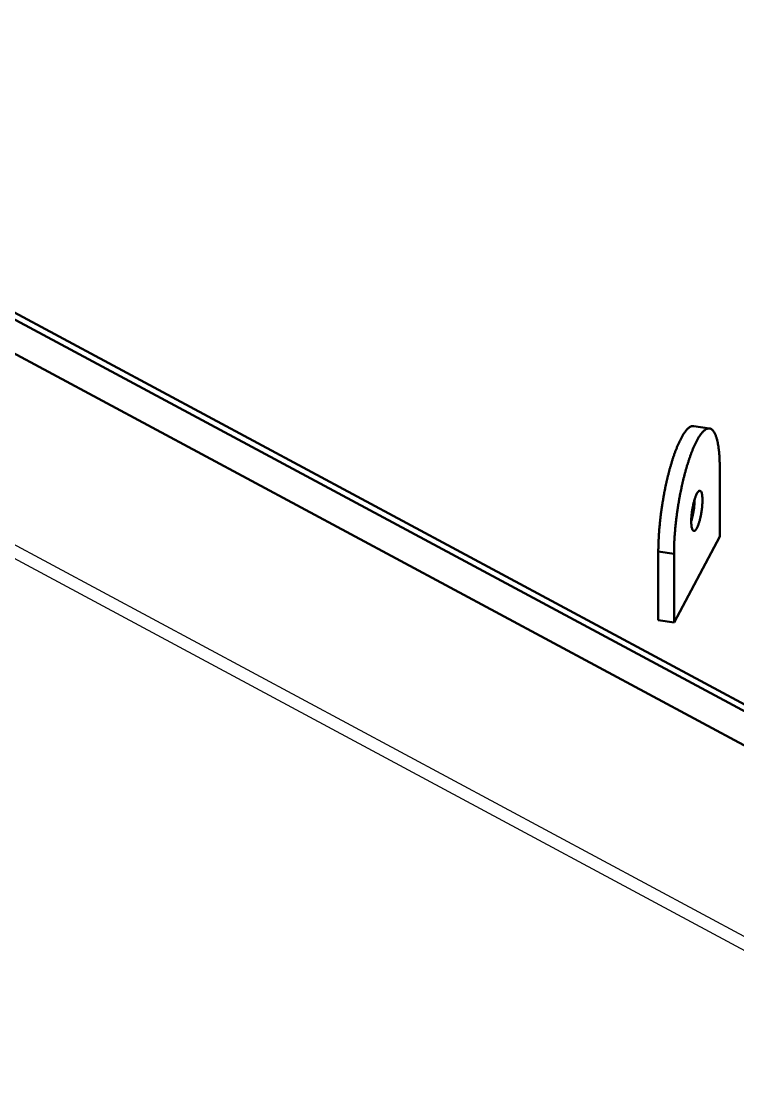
# Model space of a CAD drawing. Header units: millimetres. Extents: x 0 to 841, y 0 to 594.
# Drawn here: x 178.5 to 293.8, y 158.1 to 329.5 of the extents above; entities that cross this region are included whole.
import ezdxf

# ---------------------------------------------------------------- set-up
doc = ezdxf.new("R2010")
doc.units = ezdxf.units.MM
doc.layers.add('FINA', color=7, linetype='CONTINUOUS', lineweight=25)
doc.layers.add('VIS', color=7, linetype='CONTINUOUS', lineweight=50)

msp = doc.modelspace()

# ---------------------------------------------------------------- linework, layer by layer
at = {"layer": 'FINA'}
for points in [[(71.5, 338.31), (335.5, 196.57)], [(72.53, 338.86), (336.53, 197.12)], [(71.5, 332.77), (335.5, 191.03)], [(71.5, 302.01), (335.5, 160.27)], [(71.5, 299.8), (335.5, 158.06)], [(281.05, 244.09), (281.05, 244.21), (281.05, 244.33), (281.05, 244.46), (281.06, 244.58), (281.06, 244.7), (281.06, 244.82), (281.06, 244.94), (281.06, 245.06), (281.07, 245.18), (281.07, 245.3), (281.08, 245.42), (281.08, 245.54), (281.08, 245.66), (281.09, 245.78), (281.1, 245.9), (281.1, 246.02), (281.11, 246.14), (281.11, 246.26), (281.12, 246.38), (281.13, 246.5), (281.13, 246.62), (281.14, 246.74), (281.15, 246.86), (281.16, 246.99), (281.17, 247.11), (281.18, 247.23), (281.18, 247.35), (281.19, 247.47), (281.2, 247.59), (281.21, 247.71), (281.22, 247.83), (281.23, 247.95), (281.24, 248.07), (281.26, 248.19), (281.27, 248.31), (281.28, 248.43), (281.29, 248.55), (281.3, 248.67), (281.31, 248.79), (281.33, 248.91), (281.34, 249.03), (281.35, 249.15), (281.37, 249.27), (281.38, 249.39), (281.39, 249.51), (281.41, 249.63), (281.42, 249.75), (281.44, 249.87), (281.45, 249.99), (281.47, 250.1), (281.48, 250.22), (281.5, 250.34), (281.52, 250.46), (281.53, 250.58), (281.55, 250.7), (281.57, 250.82), (281.58, 250.94), (281.6, 251.06), (281.62, 251.18), (281.64, 251.3), (281.65, 251.42), (281.67, 251.54), (281.69, 251.66), (281.71, 251.78), (281.73, 251.89), (281.75, 252.01), (281.77, 252.13), (281.79, 252.25), (281.81, 252.37), (281.83, 252.49), (281.85, 252.61), (281.87, 252.73), (281.89, 252.85), (281.91, 252.96), (281.93, 253.08), (281.95, 253.2), (281.98, 253.32), (282, 253.44), (282.02, 253.56), (282.04, 253.68), (282.07, 253.79), (282.09, 253.91), (282.11, 254.03), (282.14, 254.15), (282.16, 254.27), (282.18, 254.39), (282.21, 254.5), (282.23, 254.62), (282.26, 254.74), (282.28, 254.86), (282.31, 254.98), (282.34, 255.09), (282.36, 255.21), (282.39, 255.33), (282.42, 255.45), (282.44, 255.56), (282.47, 255.68), (282.5, 255.8), (282.53, 255.92), (282.55, 256.03), (282.58, 256.15), (282.61, 256.27), (282.64, 256.38), (282.67, 256.5), (282.7, 256.62), (282.73, 256.74), (282.76, 256.85), (282.79, 256.97), (282.82, 257.09), (282.85, 257.2), (282.88, 257.32), (282.92, 257.43), (282.95, 257.55), (282.98, 257.67), (283.01, 257.78), (283.05, 257.9), (283.08, 258.01), (283.11, 258.13), (283.15, 258.25), (283.18, 258.36), (283.22, 258.48), (283.25, 258.59), (283.29, 258.71), (283.33, 258.82), (283.36, 258.94), (283.4, 259.05), (283.44, 259.17), (283.47, 259.28), (283.51, 259.39), (283.55, 259.51), (283.59, 259.62), (283.63, 259.74), (283.67, 259.85), (283.71, 259.96), (283.75, 260.08), (283.79, 260.19), (283.84, 260.3), (283.88, 260.42), (283.92, 260.53), (283.97, 260.64), (284.01, 260.75), (284.06, 260.87), (284.1, 260.98), (284.15, 261.09), (284.2, 261.2), (284.24, 261.31), (284.29, 261.42), (284.34, 261.53), (284.39, 261.64), (284.44, 261.75), (284.49, 261.86), (284.55, 261.97), (284.6, 262.07), (284.66, 262.18), (284.71, 262.29), (284.77, 262.4), (284.83, 262.5), (284.88, 262.61), (284.95, 262.71), (285.01, 262.81), (285.07, 262.92), (285.13, 263.02), (285.2, 263.12), (285.27, 263.22), (285.34, 263.32), (285.41, 263.41), (285.49, 263.51), (285.56, 263.6), (285.64, 263.69), (285.72, 263.78), (285.81, 263.87), (285.9, 263.95), (285.99, 264.02), (286.09, 264.09), (286.19, 264.16), (286.3, 264.21), (286.41, 264.25), (286.53, 264.28), (286.65, 264.29), (286.77, 264.28)], [(286.77, 264.28), (289.3, 263.89)], [(283.58, 243.71), (283.58, 243.83), (283.58, 243.95), (283.58, 244.07), (283.58, 244.19), (283.58, 244.31), (283.58, 244.43), (283.59, 244.55), (283.59, 244.67), (283.59, 244.79), (283.6, 244.91), (283.6, 245.03), (283.6, 245.15), (283.61, 245.27), (283.61, 245.39), (283.62, 245.51), (283.62, 245.63), (283.63, 245.76), (283.64, 245.88), (283.64, 246), (283.65, 246.12), (283.66, 246.24), (283.67, 246.36), (283.67, 246.48), (283.68, 246.6), (283.69, 246.72), (283.7, 246.84), (283.71, 246.96), (283.72, 247.08), (283.73, 247.2), (283.74, 247.32), (283.75, 247.44), (283.76, 247.56), (283.77, 247.68), (283.78, 247.8), (283.79, 247.92), (283.8, 248.04), (283.81, 248.16), (283.83, 248.28), (283.84, 248.4), (283.85, 248.52), (283.86, 248.64), (283.88, 248.76), (283.89, 248.88), (283.91, 249), (283.92, 249.12), (283.93, 249.24), (283.95, 249.36), (283.96, 249.48), (283.98, 249.6), (283.99, 249.72), (284.01, 249.84), (284.02, 249.96), (284.04, 250.08), (284.06, 250.2), (284.07, 250.32), (284.09, 250.43), (284.11, 250.55), (284.12, 250.67), (284.14, 250.79), (284.16, 250.91), (284.18, 251.03), (284.2, 251.15), (284.21, 251.27), (284.23, 251.39), (284.25, 251.51), (284.27, 251.63), (284.29, 251.75), (284.31, 251.86), (284.33, 251.98), (284.35, 252.1), (284.37, 252.22), (284.39, 252.34), (284.41, 252.46), (284.43, 252.58), (284.46, 252.7), (284.48, 252.81), (284.5, 252.93), (284.52, 253.05), (284.54, 253.17), (284.57, 253.29), (284.59, 253.41), (284.61, 253.53), (284.64, 253.64), (284.66, 253.76), (284.68, 253.88), (284.71, 254), (284.73, 254.12), (284.76, 254.23), (284.78, 254.35), (284.81, 254.47), (284.83, 254.59), (284.86, 254.71), (284.89, 254.82), (284.91, 254.94), (284.94, 255.06), (284.97, 255.18), (284.99, 255.29), (285.02, 255.41), (285.05, 255.53), (285.08, 255.65), (285.11, 255.76), (285.13, 255.88), (285.16, 256), (285.19, 256.11), (285.22, 256.23), (285.25, 256.35), (285.28, 256.46), (285.31, 256.58), (285.34, 256.7), (285.38, 256.81), (285.41, 256.93), (285.44, 257.05), (285.47, 257.16), (285.5, 257.28), (285.54, 257.4), (285.57, 257.51), (285.6, 257.63), (285.64, 257.74), (285.67, 257.86), (285.71, 257.97), (285.74, 258.09), (285.78, 258.2), (285.81, 258.32), (285.85, 258.43), (285.89, 258.55), (285.92, 258.66), (285.96, 258.78), (286, 258.89), (286.04, 259.01), (286.08, 259.12), (286.12, 259.24), (286.16, 259.35), (286.2, 259.46), (286.24, 259.58), (286.28, 259.69), (286.32, 259.8), (286.36, 259.92), (286.4, 260.03), (286.45, 260.14), (286.49, 260.25), (286.54, 260.37), (286.58, 260.48), (286.63, 260.59), (286.67, 260.7), (286.72, 260.81), (286.77, 260.92), (286.82, 261.03), (286.87, 261.14), (286.92, 261.25), (286.97, 261.36), (287.02, 261.47), (287.07, 261.58), (287.13, 261.69), (287.18, 261.79), (287.24, 261.9), (287.29, 262.01), (287.35, 262.11), (287.41, 262.22), (287.47, 262.32), (287.53, 262.43), (287.59, 262.53), (287.66, 262.63), (287.73, 262.73), (287.79, 262.83), (287.86, 262.93), (287.94, 263.03), (288.01, 263.12), (288.09, 263.21), (288.17, 263.31), (288.25, 263.39), (288.33, 263.48), (288.42, 263.56), (288.52, 263.63), (288.62, 263.7), (288.72, 263.77), (288.83, 263.82), (288.94, 263.86), (289.06, 263.89), (289.18, 263.9), (289.3, 263.89)], [(289.3, 263.89), (289.41, 263.87), (289.52, 263.82), (289.63, 263.76), (289.72, 263.69), (289.81, 263.6), (289.89, 263.51), (289.96, 263.42), (290.03, 263.32), (290.09, 263.21), (290.14, 263.11), (290.2, 263), (290.24, 262.89), (290.29, 262.78), (290.33, 262.67), (290.37, 262.55), (290.41, 262.44), (290.44, 262.32), (290.48, 262.21), (290.51, 262.09), (290.54, 261.97), (290.57, 261.86), (290.59, 261.74), (290.62, 261.62), (290.64, 261.51), (290.66, 261.39), (290.68, 261.27), (290.7, 261.15), (290.72, 261.03), (290.74, 260.91), (290.76, 260.79), (290.77, 260.68), (290.79, 260.56), (290.8, 260.44), (290.82, 260.32), (290.83, 260.2), (290.84, 260.08), (290.85, 259.96), (290.86, 259.84), (290.87, 259.72), (290.88, 259.6), (290.89, 259.48), (290.9, 259.36), (290.9, 259.24), (290.91, 259.12), (290.92, 259), (290.92, 258.88), (290.93, 258.76), (290.93, 258.64), (290.93, 258.52), (290.94, 258.4), (290.94, 258.28), (290.94, 258.16), (290.94, 258.04), (290.95, 257.92), (290.95, 257.8), (290.95, 257.68), (290.95, 257.56)], [(290.95, 257.56), (290.95, 246.49)], [(286.36, 248.94), (286.36, 249.06), (286.36, 249.18), (286.37, 249.3), (286.37, 249.42), (286.38, 249.54), (286.39, 249.66), (286.4, 249.78), (286.41, 249.9), (286.42, 250.02), (286.43, 250.14), (286.44, 250.26), (286.46, 250.38), (286.47, 250.5), (286.49, 250.62), (286.51, 250.74), (286.53, 250.86), (286.55, 250.98), (286.57, 251.1), (286.59, 251.22), (286.61, 251.33), (286.64, 251.45), (286.66, 251.57), (286.69, 251.69), (286.72, 251.81), (286.74, 251.92), (286.77, 252.04), (286.8, 252.16), (286.84, 252.27), (286.87, 252.39), (286.91, 252.51), (286.94, 252.62), (286.98, 252.73), (287.02, 252.85), (287.06, 252.96), (287.11, 253.07), (287.16, 253.18), (287.21, 253.29), (287.26, 253.4), (287.32, 253.51), (287.39, 253.61), (287.46, 253.7), (287.54, 253.79), (287.64, 253.86), (287.76, 253.88)], [(287.76, 253.88), (287.87, 253.82), (287.94, 253.73), (287.99, 253.62), (288.04, 253.51), (288.07, 253.39), (288.09, 253.27), (288.11, 253.16), (288.13, 253.04), (288.14, 252.92), (288.15, 252.8), (288.16, 252.68), (288.16, 252.56), (288.16, 252.44), (288.16, 252.32), (288.16, 252.2), (288.16, 252.07), (288.16, 251.95), (288.15, 251.83), (288.14, 251.71), (288.14, 251.59), (288.13, 251.47), (288.12, 251.35), (288.1, 251.23), (288.09, 251.11), (288.08, 250.99), (288.06, 250.88), (288.05, 250.76), (288.03, 250.64), (288.01, 250.52), (288, 250.4), (287.98, 250.28), (287.95, 250.16), (287.93, 250.04), (287.91, 249.92), (287.89, 249.81), (287.86, 249.69), (287.83, 249.57), (287.81, 249.45), (287.78, 249.34), (287.75, 249.22), (287.72, 249.1), (287.69, 248.99), (287.65, 248.87), (287.62, 248.76), (287.58, 248.64), (287.54, 248.53), (287.5, 248.41), (287.46, 248.3), (287.41, 248.19), (287.37, 248.08), (287.32, 247.97), (287.26, 247.86), (287.2, 247.76), (287.14, 247.66), (287.07, 247.56), (286.98, 247.47), (286.88, 247.41), (286.76, 247.39)], [(286.9, 252.49), (286.9, 252.37), (286.9, 252.25), (286.89, 252.12), (286.89, 252), (286.88, 251.88), (286.87, 251.75), (286.86, 251.63), (286.85, 251.51), (286.84, 251.38), (286.83, 251.26), (286.81, 251.14), (286.8, 251.02), (286.78, 250.89), (286.76, 250.77), (286.74, 250.65), (286.72, 250.53), (286.7, 250.41), (286.68, 250.29), (286.66, 250.16), (286.63, 250.04), (286.61, 249.92), (286.58, 249.8), (286.55, 249.68), (286.52, 249.56), (286.49, 249.44), (286.46, 249.32), (286.43, 249.2), (286.4, 249.08), (286.36, 248.97)], [(286.76, 247.39), (286.65, 247.45), (286.57, 247.55), (286.52, 247.67), (286.48, 247.79), (286.45, 247.91), (286.42, 248.04), (286.4, 248.17), (286.39, 248.3), (286.38, 248.42), (286.37, 248.55), (286.36, 248.68), (286.36, 248.81), (286.36, 248.94)], [(290.95, 246.49), (283.58, 232.63)], [(281.05, 233.02), (281.05, 244.09)], [(283.58, 243.71), (281.05, 244.09)], [(283.58, 232.63), (283.58, 243.71)], [(283.58, 232.63), (281.05, 233.02)]]:
    msp.add_lwpolyline(points, dxfattribs=at)
at = {"layer": 'VIS'}
for points in [[(71.5, 338.31), (335.5, 196.57)], [(72.53, 338.86), (336.53, 197.12)], [(71.5, 332.77), (335.5, 191.03)], [(281.05, 244.09), (281.05, 244.21), (281.05, 244.33), (281.05, 244.46), (281.06, 244.58), (281.06, 244.7), (281.06, 244.82), (281.06, 244.94), (281.06, 245.06), (281.07, 245.18), (281.07, 245.3), (281.08, 245.42), (281.08, 245.54), (281.08, 245.66), (281.09, 245.78), (281.1, 245.9), (281.1, 246.02), (281.11, 246.14), (281.11, 246.26), (281.12, 246.38), (281.13, 246.5), (281.13, 246.62), (281.14, 246.74), (281.15, 246.86), (281.16, 246.99), (281.17, 247.11), (281.18, 247.23), (281.18, 247.35), (281.19, 247.47), (281.2, 247.59), (281.21, 247.71), (281.22, 247.83), (281.23, 247.95), (281.24, 248.07), (281.26, 248.19), (281.27, 248.31), (281.28, 248.43), (281.29, 248.55), (281.3, 248.67), (281.31, 248.79), (281.33, 248.91), (281.34, 249.03), (281.35, 249.15), (281.37, 249.27), (281.38, 249.39), (281.39, 249.51), (281.41, 249.63), (281.42, 249.75), (281.44, 249.87), (281.45, 249.99), (281.47, 250.1), (281.48, 250.22), (281.5, 250.34), (281.52, 250.46), (281.53, 250.58), (281.55, 250.7), (281.57, 250.82), (281.58, 250.94), (281.6, 251.06), (281.62, 251.18), (281.64, 251.3), (281.65, 251.42), (281.67, 251.54), (281.69, 251.66), (281.71, 251.78), (281.73, 251.89), (281.75, 252.01), (281.77, 252.13), (281.79, 252.25), (281.81, 252.37), (281.83, 252.49), (281.85, 252.61), (281.87, 252.73), (281.89, 252.85), (281.91, 252.96), (281.93, 253.08), (281.95, 253.2), (281.98, 253.32), (282, 253.44), (282.02, 253.56), (282.04, 253.68), (282.07, 253.79), (282.09, 253.91), (282.11, 254.03), (282.14, 254.15), (282.16, 254.27), (282.18, 254.39), (282.21, 254.5), (282.23, 254.62), (282.26, 254.74), (282.28, 254.86), (282.31, 254.98), (282.34, 255.09), (282.36, 255.21), (282.39, 255.33), (282.42, 255.45), (282.44, 255.56), (282.47, 255.68), (282.5, 255.8), (282.53, 255.92), (282.55, 256.03), (282.58, 256.15), (282.61, 256.27), (282.64, 256.38), (282.67, 256.5), (282.7, 256.62), (282.73, 256.74), (282.76, 256.85), (282.79, 256.97), (282.82, 257.09), (282.85, 257.2), (282.88, 257.32), (282.92, 257.43), (282.95, 257.55), (282.98, 257.67), (283.01, 257.78), (283.05, 257.9), (283.08, 258.01), (283.11, 258.13), (283.15, 258.25), (283.18, 258.36), (283.22, 258.48), (283.25, 258.59), (283.29, 258.71), (283.33, 258.82), (283.36, 258.94), (283.4, 259.05), (283.44, 259.17), (283.47, 259.28), (283.51, 259.39), (283.55, 259.51), (283.59, 259.62), (283.63, 259.74), (283.67, 259.85), (283.71, 259.96), (283.75, 260.08), (283.79, 260.19), (283.84, 260.3), (283.88, 260.42), (283.92, 260.53), (283.97, 260.64), (284.01, 260.75), (284.06, 260.87), (284.1, 260.98), (284.15, 261.09), (284.2, 261.2), (284.24, 261.31), (284.29, 261.42), (284.34, 261.53), (284.39, 261.64), (284.44, 261.75), (284.49, 261.86), (284.55, 261.97), (284.6, 262.07), (284.66, 262.18), (284.71, 262.29), (284.77, 262.4), (284.83, 262.5), (284.88, 262.61), (284.95, 262.71), (285.01, 262.81), (285.07, 262.92), (285.13, 263.02), (285.2, 263.12), (285.27, 263.22), (285.34, 263.32), (285.41, 263.41), (285.49, 263.51), (285.56, 263.6), (285.64, 263.69), (285.72, 263.78), (285.81, 263.87), (285.9, 263.95), (285.99, 264.02), (286.09, 264.09), (286.19, 264.16), (286.3, 264.21), (286.41, 264.25), (286.53, 264.28), (286.65, 264.29), (286.77, 264.28)], [(286.77, 264.28), (289.3, 263.89)], [(283.58, 243.71), (283.58, 243.83), (283.58, 243.95), (283.58, 244.07), (283.58, 244.19), (283.58, 244.31), (283.58, 244.43), (283.59, 244.55), (283.59, 244.67), (283.59, 244.79), (283.6, 244.91), (283.6, 245.03), (283.6, 245.15), (283.61, 245.27), (283.61, 245.39), (283.62, 245.51), (283.62, 245.63), (283.63, 245.76), (283.64, 245.88), (283.64, 246), (283.65, 246.12), (283.66, 246.24), (283.67, 246.36), (283.67, 246.48), (283.68, 246.6), (283.69, 246.72), (283.7, 246.84), (283.71, 246.96), (283.72, 247.08), (283.73, 247.2), (283.74, 247.32), (283.75, 247.44), (283.76, 247.56), (283.77, 247.68), (283.78, 247.8), (283.79, 247.92), (283.8, 248.04), (283.81, 248.16), (283.83, 248.28), (283.84, 248.4), (283.85, 248.52), (283.86, 248.64), (283.88, 248.76), (283.89, 248.88), (283.91, 249), (283.92, 249.12), (283.93, 249.24), (283.95, 249.36), (283.96, 249.48), (283.98, 249.6), (283.99, 249.72), (284.01, 249.84), (284.02, 249.96), (284.04, 250.08), (284.06, 250.2), (284.07, 250.32), (284.09, 250.43), (284.11, 250.55), (284.12, 250.67), (284.14, 250.79), (284.16, 250.91), (284.18, 251.03), (284.2, 251.15), (284.21, 251.27), (284.23, 251.39), (284.25, 251.51), (284.27, 251.63), (284.29, 251.75), (284.31, 251.86), (284.33, 251.98), (284.35, 252.1), (284.37, 252.22), (284.39, 252.34), (284.41, 252.46), (284.43, 252.58), (284.46, 252.7), (284.48, 252.81), (284.5, 252.93), (284.52, 253.05), (284.54, 253.17), (284.57, 253.29), (284.59, 253.41), (284.61, 253.53), (284.64, 253.64), (284.66, 253.76), (284.68, 253.88), (284.71, 254), (284.73, 254.12), (284.76, 254.23), (284.78, 254.35), (284.81, 254.47), (284.83, 254.59), (284.86, 254.71), (284.89, 254.82), (284.91, 254.94), (284.94, 255.06), (284.97, 255.18), (284.99, 255.29), (285.02, 255.41), (285.05, 255.53), (285.08, 255.65), (285.11, 255.76), (285.13, 255.88), (285.16, 256), (285.19, 256.11), (285.22, 256.23), (285.25, 256.35), (285.28, 256.46), (285.31, 256.58), (285.34, 256.7), (285.38, 256.81), (285.41, 256.93), (285.44, 257.05), (285.47, 257.16), (285.5, 257.28), (285.54, 257.4), (285.57, 257.51), (285.6, 257.63), (285.64, 257.74), (285.67, 257.86), (285.71, 257.97), (285.74, 258.09), (285.78, 258.2), (285.81, 258.32), (285.85, 258.43), (285.89, 258.55), (285.92, 258.66), (285.96, 258.78), (286, 258.89), (286.04, 259.01), (286.08, 259.12), (286.12, 259.24), (286.16, 259.35), (286.2, 259.46), (286.24, 259.58), (286.28, 259.69), (286.32, 259.8), (286.36, 259.92), (286.4, 260.03), (286.45, 260.14), (286.49, 260.25), (286.54, 260.37), (286.58, 260.48), (286.63, 260.59), (286.67, 260.7), (286.72, 260.81), (286.77, 260.92), (286.82, 261.03), (286.87, 261.14), (286.92, 261.25), (286.97, 261.36), (287.02, 261.47), (287.07, 261.58), (287.13, 261.69), (287.18, 261.79), (287.24, 261.9), (287.29, 262.01), (287.35, 262.11), (287.41, 262.22), (287.47, 262.32), (287.53, 262.43), (287.59, 262.53), (287.66, 262.63), (287.73, 262.73), (287.79, 262.83), (287.86, 262.93), (287.94, 263.03), (288.01, 263.12), (288.09, 263.21), (288.17, 263.31), (288.25, 263.39), (288.33, 263.48), (288.42, 263.56), (288.52, 263.63), (288.62, 263.7), (288.72, 263.77), (288.83, 263.82), (288.94, 263.86), (289.06, 263.89), (289.18, 263.9), (289.3, 263.89)], [(289.3, 263.89), (289.41, 263.87), (289.52, 263.82), (289.63, 263.76), (289.72, 263.69), (289.81, 263.6), (289.89, 263.51), (289.96, 263.42), (290.03, 263.32), (290.09, 263.21), (290.14, 263.11), (290.2, 263), (290.24, 262.89), (290.29, 262.78), (290.33, 262.67), (290.37, 262.55), (290.41, 262.44), (290.44, 262.32), (290.48, 262.21), (290.51, 262.09), (290.54, 261.97), (290.57, 261.86), (290.59, 261.74), (290.62, 261.62), (290.64, 261.51), (290.66, 261.39), (290.68, 261.27), (290.7, 261.15), (290.72, 261.03), (290.74, 260.91), (290.76, 260.79), (290.77, 260.68), (290.79, 260.56), (290.8, 260.44), (290.82, 260.32), (290.83, 260.2), (290.84, 260.08), (290.85, 259.96), (290.86, 259.84), (290.87, 259.72), (290.88, 259.6), (290.89, 259.48), (290.9, 259.36), (290.9, 259.24), (290.91, 259.12), (290.92, 259), (290.92, 258.88), (290.93, 258.76), (290.93, 258.64), (290.93, 258.52), (290.94, 258.4), (290.94, 258.28), (290.94, 258.16), (290.94, 258.04), (290.95, 257.92), (290.95, 257.8), (290.95, 257.68), (290.95, 257.56)], [(290.95, 257.56), (290.95, 246.49)], [(286.36, 248.94), (286.36, 249.06), (286.36, 249.18), (286.37, 249.3), (286.37, 249.42), (286.38, 249.54), (286.39, 249.66), (286.4, 249.78), (286.41, 249.9), (286.42, 250.02), (286.43, 250.14), (286.44, 250.26), (286.46, 250.38), (286.47, 250.5), (286.49, 250.62), (286.51, 250.74), (286.53, 250.86), (286.55, 250.98), (286.57, 251.1), (286.59, 251.22), (286.61, 251.33), (286.64, 251.45), (286.66, 251.57), (286.69, 251.69), (286.72, 251.81), (286.74, 251.92), (286.77, 252.04), (286.8, 252.16), (286.84, 252.27), (286.87, 252.39), (286.91, 252.51), (286.94, 252.62), (286.98, 252.73), (287.02, 252.85), (287.06, 252.96), (287.11, 253.07), (287.16, 253.18), (287.21, 253.29), (287.26, 253.4), (287.32, 253.51), (287.39, 253.61), (287.46, 253.7), (287.54, 253.79), (287.64, 253.86), (287.76, 253.88)], [(287.76, 253.88), (287.87, 253.82), (287.94, 253.73), (287.99, 253.62), (288.04, 253.51), (288.07, 253.39), (288.09, 253.27), (288.11, 253.16), (288.13, 253.04), (288.14, 252.92), (288.15, 252.8), (288.16, 252.68), (288.16, 252.56), (288.16, 252.44), (288.16, 252.32), (288.16, 252.2), (288.16, 252.07), (288.16, 251.95), (288.15, 251.83), (288.14, 251.71), (288.14, 251.59), (288.13, 251.47), (288.12, 251.35), (288.1, 251.23), (288.09, 251.11), (288.08, 250.99), (288.06, 250.88), (288.05, 250.76), (288.03, 250.64), (288.01, 250.52), (288, 250.4), (287.98, 250.28), (287.95, 250.16), (287.93, 250.04), (287.91, 249.92), (287.89, 249.81), (287.86, 249.69), (287.83, 249.57), (287.81, 249.45), (287.78, 249.34), (287.75, 249.22), (287.72, 249.1), (287.69, 248.99), (287.65, 248.87), (287.62, 248.76), (287.58, 248.64), (287.54, 248.53), (287.5, 248.41), (287.46, 248.3), (287.41, 248.19), (287.37, 248.08), (287.32, 247.97), (287.26, 247.86), (287.2, 247.76), (287.14, 247.66), (287.07, 247.56), (286.98, 247.47), (286.88, 247.41), (286.76, 247.39)], [(286.9, 252.49), (286.9, 252.37), (286.9, 252.25), (286.89, 252.12), (286.89, 252), (286.88, 251.88), (286.87, 251.75), (286.86, 251.63), (286.85, 251.51), (286.84, 251.38), (286.83, 251.26), (286.81, 251.14), (286.8, 251.02), (286.78, 250.89), (286.76, 250.77), (286.74, 250.65), (286.72, 250.53), (286.7, 250.41), (286.68, 250.29), (286.66, 250.16), (286.63, 250.04), (286.61, 249.92), (286.58, 249.8), (286.55, 249.68), (286.52, 249.56), (286.49, 249.44), (286.46, 249.32), (286.43, 249.2), (286.4, 249.08), (286.36, 248.97)], [(286.76, 247.39), (286.65, 247.45), (286.57, 247.55), (286.52, 247.67), (286.48, 247.79), (286.45, 247.91), (286.42, 248.04), (286.4, 248.17), (286.39, 248.3), (286.38, 248.42), (286.37, 248.55), (286.36, 248.68), (286.36, 248.81), (286.36, 248.94)], [(290.95, 246.49), (283.58, 232.63)], [(281.05, 233.02), (281.05, 244.09)], [(283.58, 243.71), (281.05, 244.09)], [(283.58, 232.63), (283.58, 243.71)], [(283.58, 232.63), (281.05, 233.02)]]:
    msp.add_lwpolyline(points, dxfattribs=at)

doc.saveas('drawing.dxf')
